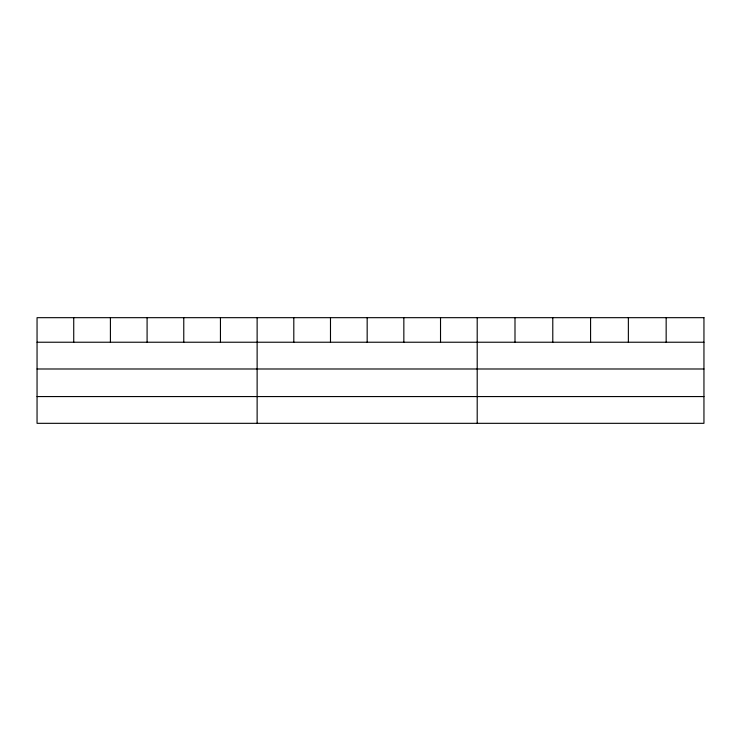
<?xml version="1.0" encoding="UTF-8"?>
<svg xmlns="http://www.w3.org/2000/svg" width="741" height="741" viewBox="0 0 741 741"><rect width="100%" height="100%" fill="white"/><g stroke="black" fill="none" stroke-linecap="round" stroke-linejoin="round"><path stroke-width="1.11" d="M37.05 342.231L703.95 342.231M37.05 368.99L703.95 368.99M37.05 396.565L703.95 396.565M666.159 317.676L666.159 342.231M628.368 317.676L628.368 342.231M590.577 317.676L590.577 342.231M552.786 317.676L552.786 342.231M514.995 317.676L514.995 342.231M477.204 317.676L477.204 423.324M440.525 317.676L440.525 342.231M403.845 317.676L403.845 342.231M367.166 317.676L367.166 342.231M330.486 317.676L330.486 342.231M293.806 317.676L293.806 342.231M257.127 317.676L257.127 423.324M220.447 317.676L220.447 342.231M183.768 317.676L183.768 342.231M147.089 317.676L147.089 342.231M110.409 317.676L110.409 342.231M73.73 317.676L73.73 342.231M703.95 317.676L37.05 317.676L37.05 423.324L703.95 423.324L703.95 317.676"/></g></svg>
